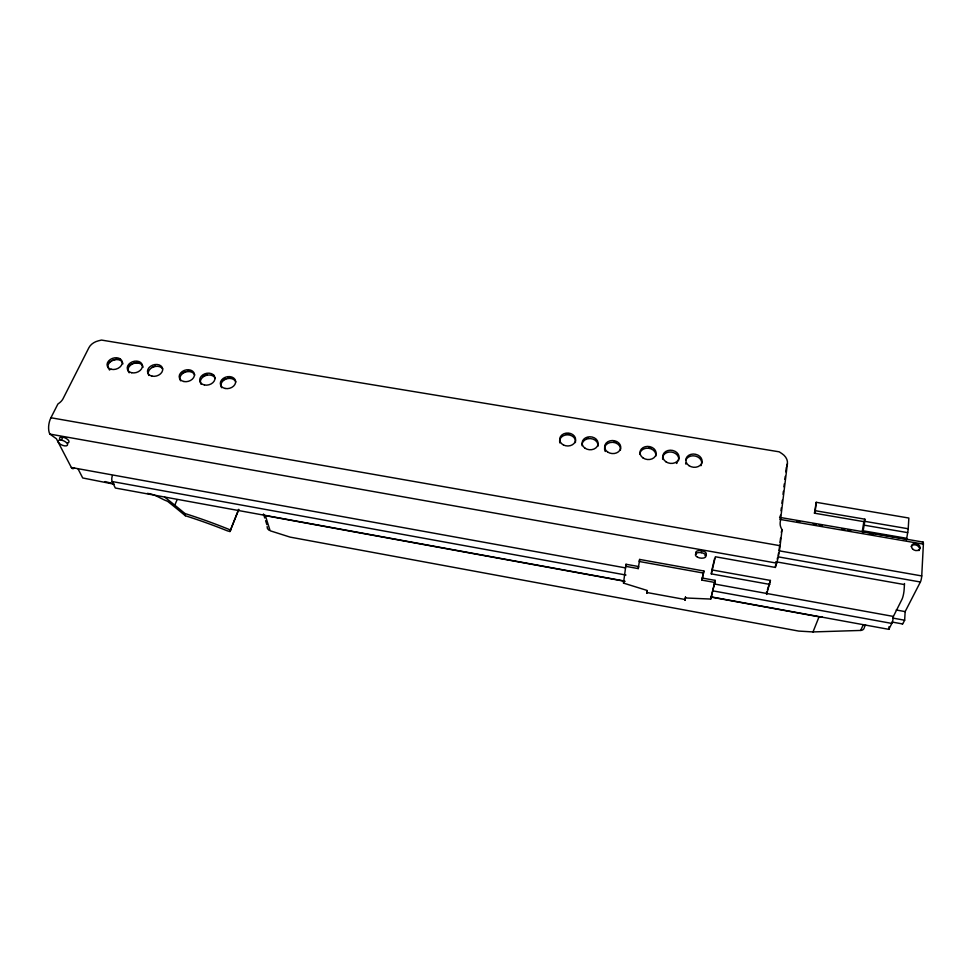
<?xml version="1.0" encoding="UTF-8"?>
<svg xmlns="http://www.w3.org/2000/svg" width="972" height="972" viewBox="0 0 972 972"><rect width="100%" height="100%" fill="white"/><g stroke="black" fill="none" stroke-linecap="round" stroke-linejoin="round"><path stroke-width="1.46" d="M902.223 623.514A4.325 0.802 -80.4 0 0 902.976 623.441L904.653 620.221L905.151 611.607L920.387 581.997A4.496 0.875 -80.1 0 0 921.735 575.934L923.388 544.138A4.423 0.851 -79.8 0 0 922.452 542.716M906.39 540.201L907.69 532.632A5.941 1.057 -79.7 0 0 908.213 528.768L908.856 518.04L816.213 502.305L814.463 513.192L863.853 521.648L864.861 519.182L815.314 510.713L814.463 513.192M904.507 583.516L904.154 589.397A7.339 1.337 -80.2 0 1 901.992 599.299L893.389 616.43A5.382 0.96 -80.4 0 1 891.822 623.417L888.833 629.346L711.139 596.881M267.118 526.605L267.482 528.622L269.098 530.299M888.833 629.346L889.016 626.685M862.844 532.692L864.144 525.159A5.917 0.851 -79.8 0 0 864.691 521.32L864.861 519.182M863.853 521.648L862.468 530.214A5.941 0.863 -79.8 0 0 862.2 531.818M766.58 591.778L766.604 594.439L770.419 580.43L711.905 569.92L711.31 573.881L769.921 584.439M815.314 510.713L816.213 502.305M779.678 545.316L779.325 548.208A7.995 0.668 -80 0 1 779.009 550.492M780.03 542.425L780.552 538.087M711.31 573.881L715.38 556.762L775.34 567.441L776.701 563.14A12.782 1.069 -80 0 0 780.115 545.717L782.047 529.789L781.318 528.367A13.669 11.069 16 0 1 780.188 522.535L787.417 463.729A13.158 10.425 12.9 0 0 782.047 453.705L779.228 451.834L101.489 340.066L98.33 340.844A12.223 8.857 -17.5 0 0 88.902 347.697L63.131 398.556A12.636 9.21 -20.1 0 1 59.195 403.064L57.895 404.024L50.921 417.741A11.737 5.613 -79.9 0 0 49.839 434.083L56.4 438.761L71.345 467.496L625.555 567.903M780.079 518.21L780.443 515.221M781.002 510.737L781.367 507.748M781.925 503.265L782.29 500.264M783.031 494.286L783.396 491.297M783.942 486.814L784.319 483.825M784.866 479.342L785.23 476.353M785.789 471.87L786.336 467.374M775.34 567.441L775.668 564.732M647.206 590.466L623.502 583.103L626.017 564.27L638.628 566.542L638.252 568.596L625.616 566.312L626.017 564.27M685.479 597.318L685.539 597.501M638.252 568.596L639.649 559.435L703.886 570.989L701.954 580.126L714.809 582.459L715.125 580.369L702.282 578.048L701.954 580.126M685.479 596.905L684.981 600.356L685.539 597.974L710.726 599.056L715.125 580.369M647.218 590.66L646.72 593.37L647.231 590.806M701.298 552.667L701.614 550.65M639.649 559.435L639.26 561.5L703.558 573.091M623.502 583.103L623.903 581.074M702.282 578.048L703.886 570.989M711.905 569.92L714.627 558.475M710.726 599.056L714.809 582.459M786.7 466.159L787.417 463.729M781.257 532.304L782.047 529.789M770.419 580.43L767.406 589.846M147.331 493.375C155.022 494.092 160.647 498.782 167.415 501.224A6.865 2.151 46.2 0 1 168.241 501.831A265.21 71.588 44.6 0 1 185.312 515.731A230.048 89.266 19.8 0 1 227.424 530.87L229.927 531.526L238.565 509.486M229.927 531.526L238.845 509.413M263.23 514.528A4.301 3.511 -16.4 0 0 265.356 515.634L270.143 530.773L290.106 537.115L798.644 631.071L813.005 631.934L819.056 616.807L822.008 616.722M230.741 530.105A233.924 90.797 19.8 0 0 184.959 513.532A269.451 72.742 44.6 0 0 174.778 505.173L177.147 499.608M813.005 631.934L860.645 630.439L863.209 624.935M864.363 627.304L865.542 624.777M919.427 549.107L920.083 547.771M61.345 440.109L62.803 437.169M864.691 521.32L908.213 528.768M864.144 525.159L907.69 532.632M863.051 530.785L906.572 538.281M862.929 531.623L906.451 539.12M779.556 517.347L923.072 542.072M796.87 521.065L799.859 521.587M813.321 523.896L816.31 524.418M819.299 524.929L822.288 525.451M841.716 528.792L844.704 529.315M847.693 529.825L850.694 530.348M870.122 533.689L873.111 534.211M779.933 519.388L923.388 544.138M50.921 417.741L780.115 545.717M779.653 550.905L921.735 575.934M778.317 556.883L920.387 581.997M775.79 561.755L904.385 584.561M49.839 434.083L776.701 563.14M896.196 609.979L905.151 611.607M714.238 583.965L893.389 616.43M892.709 618.058L904.653 620.221M892.077 622.044L902.526 623.939M112.375 475.636A4.909 2.09 -79 0 0 112.193 481.541L625.98 575.035M712.598 590.806L891.822 623.417M624.522 581.049L115.316 488.017L112.193 481.541M265.356 515.634L625.032 581.353M711.601 597.173L819.056 616.807M646.842 592.495L685.211 599.53M114.283 484.226L82.705 477.969L77.967 468.735M104.964 481.577L113.542 483.752M263.485 514.03L264.761 518.015M265.599 520.676L266.863 524.649M184.959 513.532L185.312 515.731M605.325 451.494A8.031 6.512 4.7 0 1 604.863 450.522M604.584 449.514A8.031 6.512 4.7 0 1 612.639 442.309A8.031 6.512 4.7 0 1 620.452 450.133M614.255 441.725A11.324 9.198 4.7 0 1 615.981 442.126M639.758 454.41A8.092 6.549 6.7 0 1 648.446 448.226A8.092 6.549 6.7 0 1 655.808 456.062M662.673 459.27A8.128 6.573 8 0 1 671.215 452.029A8.128 6.573 8 0 1 678.407 460.898M677.29 462.696A8.128 6.573 8 0 1 676.476 463.462M649.32 447.582A11.409 9.246 6.7 0 1 651.058 447.983M701.419 464.762A8.165 6.585 9.2 0 1 700.958 465.71M685.94 464.154A8.165 6.585 9.2 0 1 685.625 463.134M685.855 460.06A8.165 6.585 9.2 0 1 695.369 456.062A8.165 6.585 9.2 0 1 701.687 463.753M559.908 442.965A7.97 6.464 2 0 1 567.198 434.812A7.97 6.464 2 0 1 575.4 442.576M566.093 434.144A11.239 9.125 2 0 1 569.592 434.277M582.07 445.735A8.007 6.488 3.3 0 1 590.174 438.554A8.007 6.488 3.3 0 1 597.865 446.342M696.414 554.186A5.37 2.758 9.3 0 1 697.932 550.723A5.37 2.758 9.3 0 1 705.004 551.975A5.37 2.758 9.3 0 1 704.943 555.705M221.665 387.719A7.74 5.905 -14.3 0 1 221.227 386.892M220.972 386.005A7.74 5.905 -14.3 0 1 226.913 378.752A7.74 5.905 -14.3 0 1 235.856 381.911M223.013 380.088A10.923 8.335 -14.3 0 1 226.039 378.63M227.679 378.181A10.923 8.335 -14.3 0 1 231.032 377.889M109.241 362.228A10.911 8.007 -17.6 0 1 110.589 361.28M112.072 360.478A10.911 8.007 -17.6 0 1 116.956 359.166M118.608 359.118A10.911 8.007 -17.6 0 1 120.2 359.276M129.264 365.569A10.911 8.068 -17 0 1 138.619 362.459M182.189 373.26A10.911 8.213 -15.6 0 1 185.227 371.814M186.867 371.365A10.911 8.213 -15.6 0 1 190.208 371.073M152.179 367.185A10.911 8.128 -16.5 0 1 155.399 366.104M59.742 439.235A5.127 2.308 24.3 0 1 64.662 437.704A5.127 2.308 24.3 0 1 68.526 442.637M68.125 442.831A5.127 2.308 24.3 0 1 67.639 442.965M109.715 370.04A7.74 5.674 -17.5 0 1 109.01 369.409M108.074 367.866A7.74 5.674 -17.5 0 1 114.149 359.907A7.74 5.674 -17.5 0 1 122.97 363.856M129.167 372.798A7.74 5.711 -17 0 1 133.067 363.65A7.74 5.711 -17 0 1 143.103 367.222M148.85 375.471A7.74 5.759 -16.5 0 1 152.689 367.258A7.74 5.759 -16.5 0 1 162.713 368.923M180.549 380.805A7.74 5.82 -15.6 0 1 184.814 372.288A7.74 5.82 -15.6 0 1 194.789 375.034M201.058 384.256A7.74 5.856 -15 0 1 205.238 375.702A7.74 5.856 -15 0 1 215.274 378.46M202.553 376.662A10.911 8.274 -15 0 1 207.218 374.767M212.2 374.633A10.911 8.274 -15 0 1 213.731 374.998M74.492 467.921A6.622 3.038 -79.1 0 1 71.345 467.496M778.596 552.971A7.995 0.668 -80 0 1 778.122 555.377M777.649 557.478A7.995 0.668 -80 0 1 777.199 559.07M586.638 438.129A11.275 9.161 3.4 0 1 588.364 437.862M864.12 628.289A4.641 3.815 23.2 0 1 860.645 630.439M919.342 549.654A4.386 3.451 21.1 0 1 918.868 550.626M911.153 546.58A4.386 3.451 21.1 0 1 915.004 544.818A4.386 3.451 21.1 0 1 919.038 547.443M164.839 497.251A269.864 72.839 44.6 0 1 174.778 505.173M607.573 451.956A8.055 6.525 4.6 0 0 620.634 448.371A8.055 6.525 4.6 0 0 609.894 440.863A8.055 6.525 4.6 0 0 607.573 451.956M643.002 457.909A8.104 6.561 6.7 0 0 656.064 454.301A8.104 6.561 6.7 0 0 645.129 446.743A8.104 6.561 6.7 0 0 643.002 457.909M665.929 461.773A8.141 6.573 7.9 0 0 678.991 458.14A8.141 6.573 7.9 0 0 667.934 450.546A8.141 6.573 7.9 0 0 665.929 461.773M688.99 465.649A8.189 6.597 9.2 0 0 702.039 462.004A8.189 6.597 9.2 0 0 690.861 454.374A8.189 6.597 9.2 0 0 688.99 465.649M563.456 444.969A7.983 6.476 2 0 0 575.631 439.794A7.983 6.476 2 0 0 563.857 433.767A7.983 6.476 2 0 0 563.456 444.969M697.544 557.211A5.37 2.758 9.3 0 0 706 556.312A5.37 2.758 9.3 0 0 698.601 552.546A5.37 2.758 9.3 0 0 697.544 557.211M584.95 448.141A8.019 6.5 3.3 0 0 597.999 444.581A8.019 6.5 3.3 0 0 587.392 437.108A8.019 6.5 3.3 0 0 584.95 448.141M59.256 443.378A5.139 2.296 24.2 0 0 67.372 445.31A5.139 2.296 24.2 0 0 61.843 440.219A5.139 2.296 24.2 0 0 59.256 443.378M111.501 369.336A7.752 5.674 -17.5 0 0 122.217 362.034A7.752 5.674 -17.5 0 0 110.273 359.506A7.752 5.674 -17.5 0 0 111.501 369.336M131.718 372.738A7.752 5.723 -17 0 0 142.386 365.411A7.752 5.723 -17 0 0 130.382 362.86A7.752 5.723 -17 0 0 131.718 372.738M152.045 376.152A7.752 5.759 -16.5 0 0 162.664 368.801A7.752 5.759 -16.5 0 0 150.587 366.237A7.752 5.759 -16.5 0 0 152.045 376.152M183.854 381.51A7.752 5.82 -15.6 0 0 194.4 374.099A7.752 5.82 -15.6 0 0 182.226 371.523A7.752 5.82 -15.6 0 0 183.854 381.51M204.448 384.973A7.752 5.868 -14.9 0 0 214.934 377.537A7.752 5.868 -14.9 0 0 202.698 374.949A7.752 5.868 -14.9 0 0 204.448 384.973M225.127 388.46A7.764 5.905 -14.3 0 0 235.576 380.988A7.764 5.905 -14.3 0 0 223.268 378.387A7.764 5.905 -14.3 0 0 225.127 388.46M912.501 548.84A4.398 3.451 21.1 0 0 919.816 548.816A4.398 3.451 21.1 0 0 915.102 543.445A4.398 3.451 21.1 0 0 912.501 548.84"/></g></svg>
